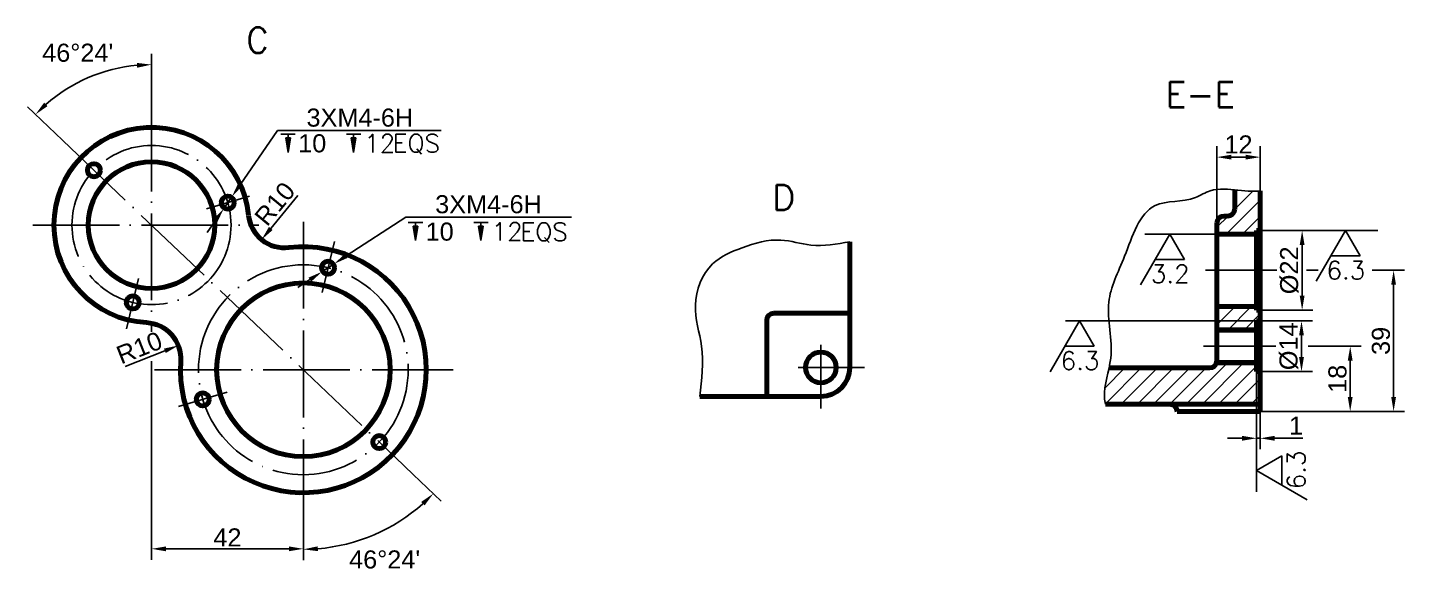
# Model space of a CAD drawing. Header units: centimetres. Extents: x 2456 to 3177, y 1186 to 1623.
# Drawn here: x 2796.5 to 3177.3, y 1201.7 to 1352 of the extents above; entities that cross this region are included whole.
import ezdxf
from ezdxf.enums import TextEntityAlignment as Align

# ---------------------------------------------------------------- set-up
doc = ezdxf.new("R2010")
doc.units = ezdxf.units.CM
doc.header["$PDMODE"] = 35
doc.linetypes.add('ACAD_ISO04W100', pattern=[30, 24, -3, 0, -3])
doc.layers.get('Defpoints').update_dxf_attribs({"color": 250})
for name, color, linetype, lineweight in [('文字', 250, 'Continuous', 25), ('標註', 250, 'Continuous', 25), ('粗實線', 250, 'Continuous', 70), ('細實線', 250, 'Continuous', 25), ('點畫線', 250, 'ACAD_ISO04W100', 25)]:
    doc.layers.add(name, color=color, linetype=linetype, lineweight=lineweight)
doc.styles.get("Standard").update_dxf_attribs({"font": 'arial.ttf'})
doc.styles.add('字母和数字样式', font='txt.shx', dxfattribs={"height": 5})
doc.dimstyles.new('工程标注样式$0', dxfattribs={"dimtxt": 5, "dimasz": 4, "dimexe": 3, "dimexo": 0, "dimgap": 1, "dimtad": 1, "dimdec": 1, "dimdsep": 46, "dimtxsty": 'Standard', "dimcen": 2.5, "dimadec": 0, "dimazin": 0, "dimtfac": 1, "dimtdec": 1, "dimtmove": 0, "dimatfit": 3, "dimldrblk": 'NONE', "dimfxl": 1, "dimarcsym": 0})
doc.dimstyles.new('平内径向标注样式', dxfattribs={"dimtxt": 5, "dimasz": 4, "dimexe": 3, "dimexo": 0, "dimgap": 1, "dimtad": 1, "dimtoh": 1, "dimdec": 1, "dimdsep": 46, "dimtxsty": 'Standard', "dimcen": 2.5, "dimadec": 1, "dimazin": 2, "dimtfac": 1, "dimtdec": 1, "dimtofl": 0, "dimtmove": 0, "dimatfit": 2, "dimldrblk": 'NONE', "dimfxl": 1, "dimarcsym": 0})
doc.dimstyles.new('角度标注补充样式', dxfattribs={"dimtxt": 5, "dimasz": 4, "dimexe": 3, "dimexo": 0, "dimgap": 1, "dimtad": 2, "dimtih": 1, "dimtoh": 1, "dimdec": 1, "dimdsep": 46, "dimtxsty": 'Standard', "dimcen": 2.5, "dimaunit": 1, "dimazin": 0, "dimtfac": 1, "dimtdec": 1, "dimtmove": 1, "dimatfit": 1, "dimldrblk": 'NONE', "dimfxl": 1, "dimarcsym": 0})
doc.dimstyles.new('非圆视图直径标注样式', dxfattribs={"dimtxt": 5, "dimasz": 4, "dimexe": 3, "dimexo": 0, "dimgap": 1, "dimtad": 1, "dimdec": 1, "dimdsep": 46, "dimtxsty": 'Standard', "dimcen": 2.5, "dimadec": 0, "dimazin": 0, "dimtfac": 1, "dimtdec": 1, "dimtmove": 0, "dimatfit": 3, "dimldrblk": 'NONE', "dimfxl": 1, "dimarcsym": 0})

# ---------------------------------------------------------------- blocks, each defined once
blk = doc.blocks.new('加工面粗糙度')
at = {"layer": '細實線'}
for p, q in [((0, 0), (8.1, 14.03)), ((-4.05, 7.01), (0, 0)), ((-4.05, 7.01), (4.05, 7.01))]:
    blk.add_line(p, q, dxfattribs=at)
at = {"layer": '文字', "style": '字母和数字样式'}
blk.add_attdef('RA', (-5.5, 8.47), '', height=5, dxfattribs=at)
blk = doc.blocks.new('*D123')
at = {"layer": 'Defpoints', "color": 0, "transparency": 16777216}
for p in [(3136.39, 1256.9), (3137.39, 1245.9), (3137.39, 1238.47)]:
    blk.add_point(p, dxfattribs=at)
at = {"layer": '標註', "color": 0, "lineweight": -2, "transparency": 16777216}
for p, q in [((3136.39, 1256.9), (3136.39, 1235.47)), ((3137.39, 1245.9), (3137.39, 1235.47)), ((3132.39, 1238.47), (3128.39, 1238.47)), ((3141.39, 1238.47), (3149.23, 1238.47))]:
    blk.add_line(p, q, dxfattribs=at)
at = {"layer": '標註', "color": 0, "transparency": 16777216}
for points in [[(3132.39, 1239.14), (3132.39, 1237.8), (3136.39, 1238.47)], [(3141.39, 1239.14), (3141.39, 1237.8), (3137.39, 1238.47)]]:
    blk.add_solid(points, dxfattribs=at)
at = {"layer": '標註', "color": 0, "transparency": 16777216, "insert": (3147.31, 1241.98), "char_height": 5, "attachment_point": 5}
blk.add_mtext('1', dxfattribs=at)
blk = doc.blocks.new('_None')
blk = doc.blocks.new('*D77')
at = {"layer": 'Defpoints', "color": 0, "transparency": 16777216}
for p in [(3137.21, 1270.9), (3137.21, 1256.9), (3148.82, 1256.9)]:
    blk.add_point(p, dxfattribs=at)
at = {"layer": '標註', "color": 0, "lineweight": -2, "transparency": 16777216}
for p, q in [((3137.21, 1270.9), (3151.82, 1270.9)), ((3148.82, 1266.9), (3148.82, 1260.9)), ((3137.21, 1256.9), (3151.82, 1256.9))]:
    blk.add_line(p, q, dxfattribs=at)
at = {"layer": '標註', "color": 0, "transparency": 16777216}
for points in [[(3148.15, 1266.9), (3149.48, 1266.9), (3148.82, 1270.9)], [(3148.15, 1260.9), (3149.48, 1260.9), (3148.82, 1256.9)]]:
    blk.add_solid(points, dxfattribs=at)
at = {"layer": '標註', "color": 0, "transparency": 16777216, "insert": (3145.31, 1263.9), "char_height": 5, "attachment_point": 5, "rotation": 90}
blk.add_mtext('%%C14', dxfattribs=at)
blk = doc.blocks.new('*D124')
at = {"layer": 'Defpoints', "color": 0, "transparency": 16777216}
for p in [(3137.39, 1295.9), (3137.39, 1273.9), (3148.99, 1273.9)]:
    blk.add_point(p, dxfattribs=at)
at = {"layer": '標註', "color": 0, "lineweight": -2, "transparency": 16777216}
for p, q in [((3137.39, 1295.9), (3151.99, 1295.9)), ((3148.99, 1291.9), (3148.99, 1277.9)), ((3137.39, 1273.9), (3151.99, 1273.9))]:
    blk.add_line(p, q, dxfattribs=at)
at = {"layer": '標註', "color": 0, "transparency": 16777216}
for points in [[(3148.33, 1291.9), (3149.66, 1291.9), (3148.99, 1295.9)], [(3148.33, 1277.9), (3149.66, 1277.9), (3148.99, 1273.9)]]:
    blk.add_solid(points, dxfattribs=at)
at = {"layer": '標註', "color": 0, "transparency": 16777216, "insert": (3145.48, 1284.9), "char_height": 5, "attachment_point": 5, "rotation": 90}
blk.add_mtext('%%C22', dxfattribs=at)
blk = doc.blocks.new('*D125')
at = {"layer": 'Defpoints', "color": 0, "transparency": 16777216}
for p in [(2806.12, 1320.86), (2872.74, 1298.34), (2903.16, 1228.44), (2872.74, 1216.41), (2885.98, 1209.57)]:
    blk.add_point(p, dxfattribs=at)
at = {"layer": '標註', "color": 0, "lineweight": -2, "transparency": 16777216}
for p, q in [((2903.16, 1228.44), (2910.86, 1221.11)), ((2872.74, 1216.41), (2872.74, 1204.77))]:
    blk.add_line(p, q, dxfattribs=at)
blk.add_arc((2872.74, 1257.41), 49.64, 274.6185, 311.7815, dxfattribs=at)
at = {"layer": '標註', "color": 0, "transparency": 16777216}
for points in [[(2905.35, 1220.88), (2906.28, 1219.92), (2908.69, 1223.18)], [(2876.77, 1207.27), (2876.71, 1208.6), (2872.74, 1207.77)]]:
    blk.add_solid(points, dxfattribs=at)
at = {"layer": '標註', "color": 0, "transparency": 16777216, "insert": (2895.23, 1204.94), "char_height": 5, "attachment_point": 5}
blk.add_mtext("46°24'", dxfattribs=at)
blk = doc.blocks.new('*D126')
at = {"layer": 'Defpoints', "color": 0, "transparency": 16777216}
for p in [(2818.92, 1340.15), (2830.74, 1330.73), (2806.12, 1320.86), (2830.74, 1267.87), (2903.16, 1228.44)]:
    blk.add_point(p, dxfattribs=at)
at = {"layer": '標註', "color": 0, "lineweight": -2, "transparency": 16777216}
for p, q in [((2830.74, 1330.73), (2830.74, 1344.76)), ((2806.12, 1320.86), (2796.45, 1330.06))]:
    blk.add_line(p, q, dxfattribs=at)
blk.add_arc((2830.74, 1297.41), 44.35, 95.1692, 131.2308, dxfattribs=at)
at = {"layer": '標註', "color": 0, "transparency": 16777216}
for points in [[(2826.72, 1342.24), (2826.78, 1340.91), (2830.74, 1341.76)], [(2801.97, 1330.28), (2801.05, 1331.24), (2798.63, 1327.99)]]:
    blk.add_solid(points, dxfattribs=at)
at = {"layer": '標註', "color": 0, "transparency": 16777216, "insert": (2810.34, 1345.02), "char_height": 5, "attachment_point": 5}
blk.add_mtext("46°24'", dxfattribs=at)
blk = doc.blocks.new('孔深符号')
at = {"layer": '標註'}
for p, q in [((-2, 5), (2, 5)), ((0.65, 4), (-0.65, 4)), ((-0.65, 4), (0, 0)), ((0, 5), (0, 0)), ((0, 0), (0.65, 4))]:
    blk.add_line(p, q, dxfattribs=at)
blk.add_solid([(-0.65, 4), (0.65, 4), (0, 0)], dxfattribs=at)
blk = doc.blocks.new('*D127')
at = {"layer": 'Defpoints', "color": 0, "transparency": 16777216}
for p in [(3137.39, 1316.19), (3137.39, 1306.83), (3125.39, 1297.9)]:
    blk.add_point(p, dxfattribs=at)
at = {"layer": '標註', "color": 0, "lineweight": -2, "transparency": 16777216}
for p, q in [((3125.39, 1297.9), (3125.39, 1319.19)), ((3137.39, 1306.83), (3137.39, 1319.19)), ((3129.39, 1316.19), (3133.39, 1316.19))]:
    blk.add_line(p, q, dxfattribs=at)
at = {"layer": '標註', "color": 0, "transparency": 16777216}
for points in [[(3129.39, 1316.86), (3129.39, 1315.53), (3125.39, 1316.19)], [(3133.39, 1316.86), (3133.39, 1315.53), (3137.39, 1316.19)]]:
    blk.add_solid(points, dxfattribs=at)
at = {"layer": '標註', "color": 0, "transparency": 16777216, "insert": (3131.39, 1319.7), "char_height": 5, "attachment_point": 5}
blk.add_mtext('12', dxfattribs=at)

msp = doc.modelspace()

# ---------------------------------------------------------------- hatches: boundary and pattern name
at = {"layer": '細實線'}
h = msp.add_hatch(dxfattribs=at)
h.set_pattern_fill('ANSI31', color=256, style=0)
h.set_pattern_definition([(45, (2365.314, 1080.0234), (-2.245064, 2.245064), [])])
edge = h.paths.add_edge_path()
edge.add_spline(control_points=[(3137.39, 1306.83), (3136.58, 1306.78), (3134.53, 1306.71), (3132.22, 1306.92), (3130.68, 1307.09), (3130.39, 1307.12)], knot_values=[2.596959, 2.596959, 2.596959, 2.596959, 5.035834, 8.750754, 9.601585, 9.601585, 9.601585, 9.601585], degree=3, periodic=0)
edge.add_line((3130.39, 1307.12), (3130.39, 1301.9))
edge.add_arc((3128.39, 1301.9), 2, -90, 0, ccw=False)
edge.add_line((3128.39, 1299.9), (3127.39, 1299.9))
edge.add_arc((3127.39, 1297.9), 2, 90, 180)
edge.add_line((3125.39, 1297.9), (3125.39, 1294.9))
edge.add_line((3125.39, 1294.9), (3136.39, 1294.9))
edge.add_line((3136.39, 1294.9), (3136.39, 1295.9))
edge.add_line((3136.39, 1295.9), (3137.39, 1295.9))
edge.add_line((3137.39, 1295.9), (3137.39, 1306.83))
h.paths.add_polyline_path([(3137.39, 1273.9), (3136.39, 1273.9), (3136.39, 1274.9), (3125.39, 1274.9), (3125.39, 1270.9), (3136.39, 1270.9), (3137.39, 1270.9)])
h.paths.add_polyline_path([(3136.39, 1270.9), (3125.39, 1270.9), (3125.39, 1268.9), (3136.39, 1268.9)])
edge = h.paths.add_edge_path()
edge.add_line((3137.39, 1256.9), (3136.39, 1256.9))
edge.add_line((3136.39, 1256.9), (3136.39, 1258.9))
edge.add_line((3136.39, 1258.9), (3125.12, 1258.9))
edge.add_arc((3123.39, 1259.9), 2, 270, 330, ccw=False)
edge.add_line((3123.39, 1257.9), (3095.58, 1257.9))
edge.add_spline(control_points=[(3095.58, 1257.9), (3094.99, 1255.16), (3093.97, 1251.83), (3094.46, 1248.52), (3094.59, 1247.9)], knot_values=[80.271162, 80.271162, 80.271162, 80.271162, 88.532282, 90.45174, 90.45174, 90.45174, 90.45174], degree=3, periodic=0)
edge.add_line((3094.59, 1247.9), (3137.39, 1247.9))
edge.add_line((3137.39, 1247.9), (3137.39, 1256.9))
h.paths.add_polyline_path([(3136.39, 1259.4), (3125.33, 1259.4, -0.067833), (3125.12, 1258.9), (3136.39, 1258.9)])
h.paths.add_polyline_path([(3136.39, 1268.9), (3125.39, 1268.9), (3125.39, 1268.4), (3136.39, 1268.4)])

# ---------------------------------------------------------------- linework, layer by layer
at = {"layer": '標註'}
for p, q in [((2865.58, 1323.59), (2855.25, 1308.56)), ((2899.92, 1323.59), (2865.58, 1323.59)), ((2899.92, 1323.59), (2910.84, 1323.59)), ((2850.72, 1301.97), (2852.98, 1305.27)), ((2871.24, 1305.55), (2863.74, 1296.48)), ((2848.45, 1298.67), (2846.18, 1295.38)), ((2901.07, 1299.64), (2884.59, 1288.88)), ((2935.41, 1299.64), (2901.07, 1299.64)), ((2935.41, 1299.64), (2946.92, 1299.64)), ((3125.39, 1294.9), (3105.48, 1294.9)), ((3151.99, 1295.9), (3169.9, 1295.9)), ((2877.89, 1284.5), (2881.24, 1286.69)), ((3140.65, 1284.9), (3141.99, 1284.9)), ((3150.18, 1284.9), (3153.41, 1284.9)), ((3168.37, 1284.9), (3177.3, 1284.9)), ((2874.54, 1282.32), (2871.19, 1280.13)), ((3174.3, 1249.9), (3174.3, 1280.9)), ((3136.39, 1270.9), (3083.52, 1270.9)), ((2823.43, 1258.32), (2834.43, 1262.65)), ((3140.25, 1263.9), (3141.7, 1263.9)), ((3150.65, 1263.9), (3165.29, 1263.9)), ((2830.74, 1259.82), (2830.74, 1204.91)), ((3162.29, 1249.9), (3162.29, 1259.9)), ((3137.39, 1245.9), (3165.29, 1245.9)), ((3137.39, 1245.9), (3177.3, 1245.9)), ((3136.39, 1238.47), (3137.39, 1238.47)), ((3136.39, 1235.46), (3136.39, 1223.67)), ((2872.74, 1216.41), (2872.74, 1204.91)), ((2834.74, 1207.91), (2868.74, 1207.91))]:
    msp.add_line(p, q, dxfattribs=at)
for points in [[(2854.7, 1308.94), (2855.8, 1308.18), (2852.98, 1305.27)], [(2847.9, 1299.05), (2849, 1298.3), (2850.72, 1301.97)], [(2863.22, 1296.9), (2864.25, 1296.05), (2861.19, 1293.39)], [(2884.22, 1289.43), (2884.95, 1288.32), (2881.24, 1286.69)], [(2874.17, 1282.88), (2874.9, 1281.76), (2877.89, 1284.5)], [(3173.63, 1280.9), (3174.96, 1280.9), (3174.3, 1284.9)], [(2834.19, 1263.27), (2834.68, 1262.03), (2838.16, 1264.12)], [(3161.62, 1259.9), (3162.96, 1259.9), (3162.29, 1263.9)], [(3161.62, 1249.9), (3162.96, 1249.9), (3162.29, 1245.9)], [(3173.63, 1249.9), (3174.96, 1249.9), (3174.3, 1245.9)], [(2834.74, 1208.57), (2834.74, 1207.24), (2830.74, 1207.91)], [(2868.74, 1208.57), (2868.74, 1207.24), (2872.74, 1207.91)]]:
    msp.add_solid(points, dxfattribs=at)
at = {"layer": '粗實線'}
for p, q in [((3130.39, 1307.12), (3130.39, 1301.9)), ((3137.39, 1306.83), (3137.39, 1247.9)), ((3128.39, 1299.9), (3127.39, 1299.9)), ((3125.39, 1297.9), (3125.39, 1259.9)), ((3136.39, 1294.9), (3125.39, 1294.9)), ((3136.39, 1295.9), (3136.39, 1273.9)), ((3137.39, 1295.9), (3136.39, 1295.9)), ((3023.89, 1258.05), (3023.89, 1292.8)), ((3023.89, 1273.05), (3002.89, 1273.05)), ((3136.39, 1274.9), (3125.39, 1274.9)), ((3137.39, 1273.9), (3136.39, 1273.9)), ((3000.89, 1271.05), (3000.89, 1250.05)), ((3136.39, 1268.4), (3125.39, 1268.4)), ((3136.39, 1270.9), (3136.39, 1256.9)), ((3137.39, 1270.9), (3136.39, 1270.9)), ((3123.39, 1257.9), (3095.58, 1257.9)), ((3136.39, 1259.4), (3125.33, 1259.4)), ((3137.39, 1256.9), (3136.39, 1256.9)), ((2982.4, 1250.05), (3015.89, 1250.05)), ((3137.39, 1247.9), (3094.59, 1247.9)), ((3137.39, 1245.9), (3114.39, 1245.9)), ((3137.39, 1247.9), (3137.39, 1245.9))]:
    msp.add_line(p, q, dxfattribs=at)
for centre, radius in [((2814.81, 1312.58), 1.8), ((2830.74, 1297.41), 17.5), ((2851.85, 1303.62), 1.8), ((2879.56, 1285.6), 1.8), ((2872.74, 1257.41), 24), ((2825.57, 1276.02), 1.8), ((3015.89, 1258.05), 4.25), ((2844.92, 1249.22), 1.8), ((2893.75, 1237.41), 1.8)]:
    msp.add_circle(centre, radius, dxfattribs=at)
for centre, radius, start, end in [((2830.74, 1297.41), 27, 5.735, 267.065), ((2867.56, 1301.1), 10, 185.735, 276.7678), ((3127.39, 1297.9), 2, 90, 180), ((3128.39, 1301.9), 2, 270, 0), ((2872.74, 1257.41), 34, 176.0322, 96.7678), ((3002.89, 1271.05), 2, 90, 180), ((2828.85, 1260.45), 10, 356.0322, 87.065), ((3015.89, 1258.05), 8, 270, 0), ((3123.39, 1259.9), 2, 270, 0), ((3112.39, 1245.9), 2, 0, 90)]:
    msp.add_arc(centre, radius, start, end, dxfattribs=at)
at = {"layer": '細實線'}
for p, q in [((3136.39, 1268.9), (3125.39, 1268.9)), ((3136.39, 1258.9), (3125.12, 1258.9))]:
    msp.add_line(p, q, dxfattribs=at)
for centre, start, end in [((2814.81, 1312.58), 350, 280), ((2851.85, 1303.62), 230, 160), ((2879.56, 1285.6), 110, 40), ((2825.57, 1276.02), 110, 40), ((2844.92, 1249.22), 230, 160), ((2893.75, 1237.41), 350, 280)]:
    msp.add_arc(centre, 2, start, end, dxfattribs=at)
msp.add_open_spline([(3137.39, 1306.83), (3136.58, 1306.78), (3134.53, 1306.71), (3129.98, 1307.13), (3124.37, 1307.89), (3117.65, 1303.44), (3105.08, 1305.11), (3100.64, 1289.05), (3093.56, 1275.83), (3097.8, 1261.99), (3093.84, 1252.72), (3094.46, 1248.52), (3094.59, 1247.9)], degree=3, knots=[2.596959, 2.596959, 2.596959, 2.596959, 5.035834, 8.750754, 16.427559, 20.928449, 32.269957, 48.647304, 62.072306, 77.553165, 88.532282, 90.45174, 90.45174, 90.45174, 90.45174], dxfattribs=at)
msp.add_spline([(3023.89, 1292.8), (3013.11, 1291.88), (3004.82, 1293.26), (2994.07, 1291.11), (2985.93, 1286.66), (2981.17, 1275.31), (2982.86, 1263.95), (2982.4, 1250.05)], degree=3, dxfattribs=at)
at = {"layer": '點畫線'}
for p, q in [((2830.74, 1324.41), (2830.74, 1330.73)), ((2830.74, 1330.73), (2830.74, 1267.87)), ((2806.12, 1320.86), (2903.16, 1228.44)), ((2845.98, 1301.89), (2857.87, 1305.39)), ((2803.74, 1297.41), (2797.88, 1297.41)), ((2797.88, 1297.41), (2860.47, 1297.41)), ((2872.74, 1298.34), (2872.74, 1216.41)), ((2877.91, 1278.75), (2881.32, 1292.86)), ((3140.65, 1284.9), (3122.25, 1284.9)), ((3137.39, 1284.9), (3140.65, 1284.9)), ((2827.17, 1282.64), (2823.82, 1268.77)), ((3015.89, 1262.3), (3015.89, 1264.26)), ((3015.89, 1264.26), (3015.89, 1246.72)), ((3140.25, 1263.9), (3121.72, 1263.9)), ((3137.39, 1263.9), (3140.25, 1263.9)), ((2838.74, 1257.41), (2831.53, 1257.41)), ((2831.53, 1257.41), (2914.16, 1257.41)), ((3011.64, 1258.05), (3009.58, 1258.05)), ((3009.58, 1258.05), (3027.92, 1258.05)), ((2851.64, 1251.2), (2838.19, 1247.24))]:
    msp.add_line(p, q, dxfattribs=at)
for centre, radius in [((2830.74, 1297.41), 22), ((2872.74, 1257.41), 29)]:
    msp.add_circle(centre, radius, dxfattribs=at)

# ---------------------------------------------------------------- block references
at = {"layer": '標註'}
for p in [(2868.51, 1317.51), (2886.63, 1317.51), (2903.76, 1293.1), (2921.87, 1293.1)]:
    msp.add_blockref('孔深符号', p, dxfattribs=at)
ref = msp.add_blockref('加工面粗糙度', (3112.38, 1294.9), dxfattribs=dict(at, rotation=180))
ref.add_attrib('RA', '3.2', dxfattribs={"layer": '文字', "height": 5, "style": '字母和数字样式'}).set_placement((3117.88, 1286.42), align=Align.TOP_RIGHT)
ref = msp.add_blockref('加工面粗糙度', (3160.95, 1295.9), dxfattribs=dict(at, rotation=180))
ref.add_attrib('RA', '6.3', dxfattribs={"layer": '文字', "height": 5, "style": '字母和数字样式'}).set_placement((3166.45, 1287.42), align=Align.TOP_RIGHT)
ref = msp.add_blockref('加工面粗糙度', (3087.43, 1270.9), dxfattribs=dict(at, rotation=180))
ref.add_attrib('RA', '6.3', dxfattribs={"layer": '文字', "height": 5, "style": '字母和数字样式'}).set_placement((3092.93, 1262.42), align=Align.TOP_RIGHT)
ref = msp.add_blockref('加工面粗糙度', (3136.39, 1229.57), dxfattribs=dict(at, rotation=270))
ref.add_attrib('RA', '6.3', dxfattribs={"layer": '文字', "height": 5, "rotation": 90, "style": '字母和数字样式'}).set_placement((3144.86, 1235.07), align=Align.TOP_RIGHT)

# ---------------------------------------------------------------- texts
at = {"layer": '文字', "style": '字母和数字样式'}
for s, p in [('C', (2856.91, 1345.01)), ('E-E', (3111.24, 1330)), ('D', (3002.44, 1301.54))]:
    msp.add_text(s, height=7, dxfattribs=at).set_placement(p)
at = {"layer": '標註'}
for p in [(2871.31, 1317.51), (2906.56, 1293.1)]:
    msp.add_text('10', height=5, dxfattribs=at).set_placement(p)
at = {"layer": '標註', "style": '字母和数字样式'}
for s, p in [('12', (2889.57, 1317.51)), ('EQS', (2897.48, 1317.52)), ('12', (2924.82, 1293.1)), ('EQS', (2932.82, 1293.04))]:
    msp.add_text(s, height=5, dxfattribs=at).set_placement(p)
at = {"layer": '標註', "char_height": 5, "attachment_point": 5}
for s, insert in [('3XM4-6H', (2888.36, 1327.09)), ('3XM4-6H', (2923.95, 1303.14)), ('42', (2851.74, 1211.06))]:
    msp.add_mtext(s, dxfattribs=dict(at, insert=insert))
for s, insert, rotation in [('R10', (2864.87, 1303.28), 50.4403), ('39', (3170.8, 1265.4), 90), ('R10', (2827.37, 1263.49), 21.4781), ('18', (3158.79, 1254.9), 90)]:
    msp.add_mtext(s, dxfattribs=dict(at, insert=insert, rotation=rotation))

# ---------------------------------------------------------------- dimensions: what is measured, and where the dimension line sits
at = {"layer": '標註'}
for base, line1, line2, picture, middle in [((2818.92, 1340.15), ((2830.74, 1330.73), (2830.74, 1267.87)), ((2806.12, 1320.86), (2903.16, 1228.44)), '*D126', (2810.34, 1345.02)), ((2885.98, 1209.57), ((2806.12, 1320.86), (2903.16, 1228.44)), ((2872.74, 1298.34), (2872.74, 1216.41)), '*D125', (2895.23, 1204.94))]:
    dim = msp.add_angular_dim_2l(base=base, line1=line1, line2=line2, dimstyle='角度标注补充样式', dxfattribs=at)
    dim.commit()
    dim.dimension.update_dxf_attribs({"geometry": picture, "text_midpoint": middle})
dim = msp.add_linear_dim(base=(3137.39, 1316.19), p1=(3125.39, 1297.9), p2=(3137.39, 1306.83), dimstyle='工程标注样式$0', dxfattribs=at)
dim.commit()
dim.dimension.update_dxf_attribs({"geometry": '*D127', "text_midpoint": (3131.39, 1319.7)})
for base, p1, p2, picture, middle in [((3148.99, 1273.9), (3137.39, 1295.9), (3137.39, 1273.9), '*D124', (3145.48, 1284.9)), ((3148.82, 1256.9), (3137.21, 1270.9), (3137.21, 1256.9), '*D77', (3145.31, 1263.9))]:
    dim = msp.add_linear_dim(base=base, p1=p1, p2=p2, angle=90, dimstyle='非圆视图直径标注样式', override={"dimpost": '%%C<>'}, dxfattribs=at)
    dim.commit()
    dim.dimension.update_dxf_attribs({"geometry": picture, "text_midpoint": middle})
dim = msp.add_linear_dim(base=(3137.39, 1238.47), p1=(3136.39, 1256.9), p2=(3137.39, 1245.9), dimstyle='平内径向标注样式', dxfattribs=at)
dim.commit()
dim.dimension.update_dxf_attribs({"geometry": '*D123', "text_midpoint": (3147.31, 1238.47), "dimtype": 160})

doc.saveas('drawing.dxf')
